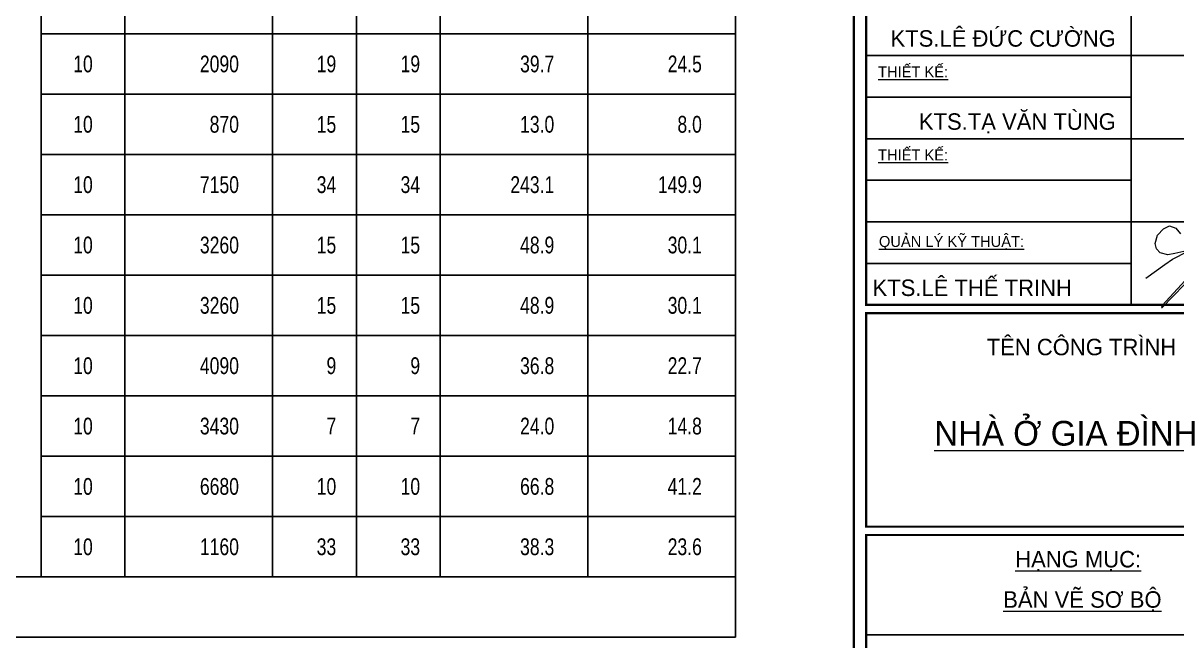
# Model space of a CAD drawing. Extents: x -1855204 to -1466800, y -1308584 to -996495.
# Drawn here: x -1727214 to -1713454, y -1261218 to -1253848 of the extents above; entities that cross this region are included whole.
import ezdxf
from ezdxf.enums import TextEntityAlignment as Align

# ---------------------------------------------------------------- set-up
doc = ezdxf.new("R2010")
doc.units = 0
doc.header["$LTSCALE"] = 150
for name, color, linetype, lineweight in [('05.Text', 253, 'Continuous', 18), ('11.Khung bo', 32, 'Continuous', 50), ('12.Khung', 36, 'Continuous', 25)]:
    doc.layers.add(name, color=color, linetype=linetype, lineweight=lineweight)
for name, color, linetype in [('STEEL', 4, 'Continuous'), ('TEXT_TK', 2, 'Continuous'), ('THONGKE', 5, 'Continuous')]:
    doc.layers.add(name, color=color, linetype=linetype)
doc.styles.add('SMTEXT', font='arial.ttf', dxfattribs={"width": 0.7})
doc.styles.add('VnAvantH', font='')
doc.styles.get('VnAvantH').set_extended_font_data('.VnAvantH')

# ---------------------------------------------------------------- blocks, each defined once
blk = doc.blocks.new('100')
at = {"layer": '05.Text', "color": 1}
for points in [[(1899575, -937551), (1899804, -937384), (1899898, -937322), (1900076, -937228)], [(1900034, -937228), (1899924, -937254), (1899841, -937269), (1899747, -937243), (1899705, -937196), (1899689, -937134), (1899716, -937034), (1899789, -936956), (1899862, -936920), (1899935, -936946), (1899992, -937014)], [(1900050, -937577), (1899773, -937880), (1899763, -937901), (1899773, -937901), (1900039, -937630)]]:
    blk.add_lwpolyline(points, dxfattribs=at)
at = {"layer": '11.Khung bo', "const_width": 26.7}
for points in [[(1860913, -945240), (1860913, -916940), (1896063, -916940), (1896063, -945240)], [(1896213, -937871), (1901213, -937871), (1901213, -930871), (1896213, -930871)], [(1896213, -940540), (1901213, -940540), (1901213, -937971), (1896213, -937971)], [(1896213, -943040), (1901213, -943040), (1901213, -940640), (1896213, -940640)]]:
    blk.add_lwpolyline(points, close=True, dxfattribs=at)
at = {"layer": '12.Khung'}
for p, q in [((1899399, -930871), (1899399, -937871)), ((1896213, -934871), (1901213, -934871)), ((1896213, -935371), (1899399, -935371)), ((1896213, -935871), (1901213, -935871)), ((1896213, -936371), (1899399, -936371)), ((1896213, -936871), (1901213, -936871)), ((1896213, -937371), (1899399, -937371)), ((1901213, -941840), (1896213, -941840))]:
    blk.add_line(p, q, dxfattribs=at)
at = {"layer": '05.Text', "style": 'VnAvantH'}
for s, p in [('KTS.lª ®øc c\xadêng', (1899215, -934764)), ('KTS.t¹ v¨n tïng', (1899215, -935764)), ('KTS.lª thÕ trinh', (1898687, -937764))]:
    blk.add_text(s, height=198, dxfattribs=at).set_placement(p, align=Align.RIGHT)
for s, height, p in [('%%UthiÕt kÕ:', 132, (1896355, -935133)), ('%%UthiÕt kÕ:', 132, (1896355, -936133)), ('%%Uqu¶n lý kü thuËt:', 132, (1896366, -937174)), ('tªn C¤NG TR×NH', 198, (1897662, -938477)), ('%%UNHµ ë GIA §×NH', 297, (1897032, -939564)), ('%%Uh¹ng môc:', 198, (1898005, -941030)), ('%%Ub¶n vÏ s¬ bé', 198, (1897861, -941515))]:
    blk.add_text(s, height=height, dxfattribs=at).set_placement(p)
blk = doc.blocks.new('TK_9')
at = {"layer": 'STEEL'}
for p, q in [((22.25, 7), (58.25, 7)), ((22.25, 2), (22.25, 7)), ((58.25, 7), (58.25, 2))]:
    blk.add_line(p, q, dxfattribs=at)
at = {"layer": 'TEXT_TK', "style": 'SMTEXT', "width": 0.75}
for tag, p in [('SH', (5, 4.5)), ('L2', (40.25, 4.5)), ('DK', (76.75, 4.5))]:
    blk.add_attdef(tag, text='', height=2.5, dxfattribs=at).set_placement(p, align=Align.MIDDLE)
for tag, p in [('L1', (20.98, 4.5)), ('DAI', (100, 4.5)), ('SL1', (114.5, 4.5)), ('SLA', (127, 4.5)), ('DT', (147, 4.5)), ('TL', (169, 4.5))]:
    blk.add_attdef(tag, text='', height=2.5, dxfattribs=at).set_placement(p, align=Align.MIDDLE_RIGHT)
blk.add_attdef('L3', text='', height=2.5, dxfattribs=at).set_placement((59.31, 4.5), align=Align.MIDDLE_LEFT)

msp = doc.modelspace()

# ---------------------------------------------------------------- linework, layer by layer
at = {"layer": 'TEXT_TK'}
for p, q in [((-1726999.5, -1249655), (-1726999.5, -1260455)), ((-1725999.5, -1249655), (-1725999.5, -1260455)), ((-1724239.5, -1249655), (-1724239.5, -1260455)), ((-1723239.5, -1249655), (-1723239.5, -1260455)), ((-1722239.5, -1249655), (-1722239.5, -1260455)), ((-1720479.5, -1249655), (-1720479.5, -1260455)), ((-1718719.5, -1249655), (-1718719.5, -1261175)), ((-1733839.5, -1261175), (-1718719.5, -1261175))]:
    msp.add_line(p, q, dxfattribs=at)
at = {"layer": 'THONGKE'}
for p, q in [((-1726999.5, -1253975), (-1718719.5, -1253975)), ((-1726999.5, -1254695), (-1718719.5, -1254695)), ((-1726999.5, -1255415), (-1718719.5, -1255415)), ((-1726999.5, -1256135), (-1718719.5, -1256135)), ((-1726999.5, -1256855), (-1718719.5, -1256855)), ((-1726999.5, -1257575), (-1718719.5, -1257575)), ((-1726999.5, -1258295), (-1718719.5, -1258295)), ((-1726999.5, -1259015), (-1718719.5, -1259015)), ((-1726999.5, -1259735), (-1718719.5, -1259735)), ((-1732639.5, -1260455), (-1718719.5, -1260455))]:
    msp.add_line(p, q, dxfattribs=at)

# ---------------------------------------------------------------- block references
at = {"layer": '05.Text', "xscale": 0.991454545641318, "yscale": 0.991454545641318, "zscale": 0.9914545456793755}
msp.add_blockref('100', (-3597168.6, -327353.1), dxfattribs=at)
at = {"layer": 'TEXT_TK', "xscale": 80, "yscale": 80, "zscale": 80}
for p, values in [((-1732639.5, -1254695), {'SH': '7', 'L1': '90', 'L2': '1910', 'L3': '90', 'DK': '10', 'DAI': '2090', 'SL1': '19', 'SLA': '19', 'DT': '39.7', 'TL': '24.5'}), ((-1732639.5, -1255415), {'SH': '8', 'L1': '90', 'L2': '690', 'L3': '90', 'DK': '10', 'DAI': '870', 'SL1': '15', 'SLA': '15', 'DT': '13.0', 'TL': '8.0'}), ((-1732639.5, -1256135), {'SH': '9', 'L1': '90', 'L2': '6970', 'L3': '90', 'DK': '10', 'DAI': '7150', 'SL1': '34', 'SLA': '34', 'DT': '243.1', 'TL': '149.9'}), ((-1732639.5, -1256855), {'SH': '10', 'L1': '90', 'L2': '3080', 'L3': '90', 'DK': '10', 'DAI': '3260', 'SL1': '15', 'SLA': '15', 'DT': '48.9', 'TL': '30.1'}), ((-1732639.5, -1257575), {'SH': '11', 'L1': '90', 'L2': '3080', 'L3': '90', 'DK': '10', 'DAI': '3260', 'SL1': '15', 'SLA': '15', 'DT': '48.9', 'TL': '30.1'}), ((-1732639.5, -1258295), {'SH': '12', 'L1': '90', 'L2': '3910', 'L3': '90', 'DK': '10', 'DAI': '4090', 'SL1': '9', 'SLA': '9', 'DT': '36.8', 'TL': '22.7'}), ((-1732639.5, -1259015), {'SH': '13', 'L1': '90', 'L2': '3250', 'L3': '90', 'DK': '10', 'DAI': '3430', 'SL1': '7', 'SLA': '7', 'DT': '24.0', 'TL': '14.8'}), ((-1732639.5, -1259735), {'SH': '14', 'L1': '90', 'L2': '6500', 'L3': '90', 'DK': '10', 'DAI': '6680', 'SL1': '10', 'SLA': '10', 'DT': '66.8', 'TL': '41.2'}), ((-1732639.5, -1260455), {'SH': '15', 'L1': '90', 'L2': '980', 'L3': '90', 'DK': '10', 'DAI': '1160', 'SL1': '33', 'SLA': '33', 'DT': '38.3', 'TL': '23.6'})]:
    msp.add_blockref('TK_9', p, dxfattribs=at).add_auto_attribs(values)

doc.saveas('drawing.dxf')
